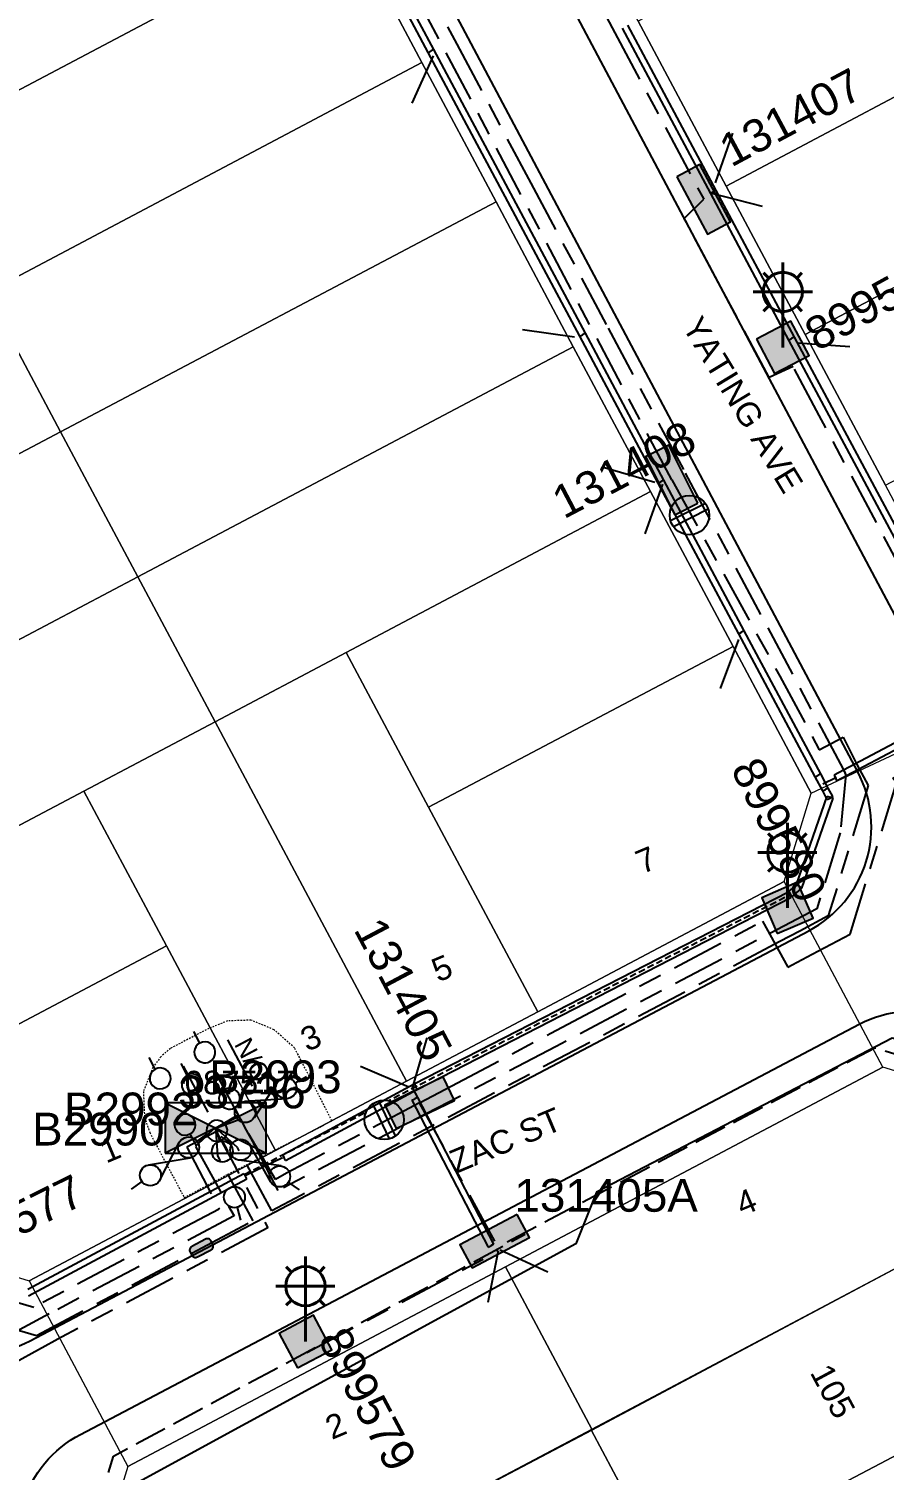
# Model space of a CAD drawing. Header units: metres. Extents: x 303431 to 305438, y 6269401 to 6270518.
# Drawn here: x 303696.4 to 303761.6, y 6269702.5 to 6269812.4 of the extents above; entities that cross this region are included whole.
import ezdxf
from ezdxf.enums import TextEntityAlignment as Align

# ---------------------------------------------------------------- set-up
doc = ezdxf.new("R2010")
doc.units = ezdxf.units.M
for name, pattern in [('Cable Exist UG', [8.2, 4, -1.2, 1.8, -1.2]), ('DASHED', [0.75, 0.5, -0.25]), ('HIDDEN', [0.375, 0.25, -0.125]), ('HIDDEN2', [0.1875, 0.125, -0.0625]), ('IE Trench LV', [6.5, 5, -1.5])]:
    doc.linetypes.add(name, pattern=pattern)
doc.layers.get('0').update_dxf_attribs({"color": 6})
doc.layers.add('_User kerb', color=7, linetype='Continuous', transparency=0.4)
for name, color, linetype, lineweight in [('Cadastre Developer_SP_NEW', 7, 'Continuous', 5), ('Cadastre Land Parcels_SP_EXT', 9, 'Continuous', 5), ('Cadastre Other Property_SP_EXT', 9, 'HIDDEN', 5), ('Cadastre Roads_SP_EXT', 9, 'Continuous', 5)]:
    doc.layers.add(name, color=color, linetype=linetype, lineweight=lineweight)
for name, color, linetype in [('Duct_SP_EXT', 7, 'Continuous'), ('Equip_HV_EXT', 7, 'Continuous'), ('Equip_LV_EXT', 7, 'Continuous'), ('Equip_SP_SL_EXT', 7, 'Continuous'), ('Mains_HV_EXT', 7, 'Continuous'), ('Mains_LV_EXT', 7, 'Continuous'), ('Mains_LV_NEW_T84', 2, 'Continuous'), ('Sub_SP_EXT', 7, 'Continuous'), ('SupportsUG_SP_LV_EXT', 7, 'Continuous'), ('SupportsUG_SP_LV_SL_EXT', 7, 'Continuous'), ('Trench_SP_EXT', 7, 'Continuous'), ('Trench_SP_NEW', 2, 'Continuous')]:
    doc.layers.add(name, color=color, linetype=linetype)
doc.layers.add('UNKNOWN_FEATURES', color=1, linetype='DASHED', plot=False)
doc.styles.add('COLUMN_LABEL', font='arial.ttf')
doc.styles.add('iecARIAL', font='arial.ttf', dxfattribs={"height": 2})
doc.styles.add('LotNum', font='isocp.shx', dxfattribs={"height": 1.8})
doc.styles.add('POLE_LABEL', font='arial.ttf')
doc.styles.get("Standard").update_dxf_attribs({"font": 'arial.ttf'})
doc.styles.add('SWITCH_LABEL', font='arial.ttf', dxfattribs={"height": 2.5})
doc.linetypes.add('Cable New UG', pattern='A,7,-0.25,["x",Standard,S=2,R=0,X=0.2,Y=-0.8],-2.1', length=9.35)

# ---------------------------------------------------------------- blocks, each defined once
blk = doc.blocks.new('SUB_PADMOUNT_EXT')
for points in [[(0, 0), (-3.84, 1.92), (-3.84, -1.92)], [(0, 0), (3.84, 1.92), (3.84, -1.92)]]:
    blk.add_hatch(color=256).paths.add_polyline_path(points)
for p, q in [((3.84, 1.92), (-3.84, -1.92)), ((-3.84, 1.92), (3.84, -1.92))]:
    blk.add_line(p, q)
blk.add_lwpolyline([(-3.84, -1.92), (3.84, -1.92), (3.84, 1.92), (-3.84, 1.92)], close=True)
for tag, height, flags, p in [('ASSET_NUM', 3.5, 8, (2, 2)), ('STREET_CODE', 0.2, 9, (1.5, 0)), ('CONSTRUCTED_VOLTAGE', 0.2, 9, (1.5, -0.2)), ('OPERATING_VOLTAGE', 0.2, 9, (1.5, -0.6)), ('ORIENTATION', 0.2, 9, (1.5, -0.8)), ('OWNED_BY', 0.2, 9, (1.5, -1)), ('OPERATED_BY', 0.2, 9, (1.5, -1.2)), ('NO_PHASES', 0.2, 9, (1.5, -0.4)), ('SECONDARY_VOLTAGE', 0.2, 9, (1.5, -1.6)), ('STATE', 0.2, 9, (1.5, -1.8)), ('SUBSTATION_TYPE', 0.2, 9, (1.5, -2.2)), ('MAINTAINED_BY', 0.2, 9, (1.5, -1.4)), ('PARENT', 0.2, 9, (1.5, -2)), ('STREETNAME', 0.2, 9, (1.5, -3)), ('SUBURB', 0.2, 9, (1.5, -3.2)), ('USAGE', 0.2, 9, (1.5, -2.4)), ('LEGEND', 0.2, 9, (1.5, -2.6)), ('LOCATION', 0.2, 9, (1.5, -2.8)), ('Z', 0.2, 1, (1.5, -3.6)), ('NOTES', 0.2, 9, (1.5, -3.4))]:
    blk.add_attdef(tag, text='', height=height, dxfattribs=dict(flags=flags)).set_placement(p, align=Align.MIDDLE_LEFT)
blk = doc.blocks.new('COLUMN_EXT')
blk.add_hatch(color=256).paths.add_polyline_path([(-1.49, 1.48), (-1.49, -1.49), (1.48, -1.49), (1.48, 1.48)])
blk.add_lwpolyline([(-1.49, -1.49), (1.48, -1.49), (1.48, 1.48), (-1.49, 1.48)], close=True)
for tag, height, style, flags, p in [('ASSET_NUM', 2.5, 'COLUMN_LABEL', 8, (2, 2)), ('STRUCTURE_PLANT_NUMBER', 0.2, 'POLE_LABEL', 9, (1.81, 0.03)), ('STREET_CODE', 0.2, 'COLUMN_LABEL', 9, (1.81, -0.2))]:
    blk.add_attdef(tag, text='', height=height, dxfattribs=dict(style=style, flags=flags)).set_placement(p, align=Align.MIDDLE_LEFT)
at = {"flags": 9}
for tag, p in [('COLUMN_TYPE', (1.81, -0.4)), ('OWNED_BY', (1.81, -0.6)), ('STATE', (1.81, -0.8)), ('USAGE', (1.81, -1)), ('LEGEND', (1.81, -1.2)), ('STREETNAME', (1.81, -1.6)), ('SUBURB', (1.81, -1.8)), ('LOCATION', (1.81, -1.4)), ('NOTES', (1.81, -2))]:
    blk.add_attdef(tag, text='', height=0.2, dxfattribs=at).set_placement(p, align=Align.MIDDLE_LEFT)
at = {"flags": 1}
blk.add_attdef('Z', (1.81, -2.35), '', height=0.2, dxfattribs=at)
blk = doc.blocks.new('PILLAR_EXT')
blk.add_hatch(color=256).paths.add_polyline_path([(-2.475, 0.99), (-2.475, -0.99), (2.475, -0.99), (2.475, 0.99)])
blk.add_lwpolyline([(-2.475, -0.99), (2.475, -0.99), (2.475, 0.99), (-2.475, 0.99)], close=True)
at = {"style": 'iecARIAL', "flags": 8}
blk.add_attdef('ASSET_NUM', (1.5, 3.5), '', height=2.5, dxfattribs=at)
for tag, p, flags in [('OWNED_BY', (0, -0.2), 9), ('STATE', (0, -0.4), 9), ('SUPPORT_TYPE', (0, -0.6), 9), ('USAGE', (0, -0.8), 9), ('LEGEND', (0, -1), 9), ('LOCATION', (0, -1.2), 9), ('STREETNAME', (0, -1.8), 9), ('SUBURB', (0, -2), 1), ('NOTES', (0, -1.4), 9), ('PARENT', (0, -1.6), 9)]:
    blk.add_attdef(tag, p, '', height=0.2, dxfattribs=dict(flags=flags))
blk = doc.blocks.new('SL_LANTERN_EXT')
at = {"lineweight": 40}
for p, q in [((-1.46, 5.68), (-1.06, 5.28)), ((0, 1.97), (0, 6.47)), ((1.46, 5.68), (1.06, 5.28)), ((-2.25, 4.22), (2.25, 4.22)), ((-1.46, 2.76), (-1.06, 3.16)), ((0, 0), (0, 2.72)), ((1.46, 2.76), (1.06, 3.16))]:
    blk.add_line(p, q, dxfattribs=at)
blk.add_circle((0, 4.22), 1.5, dxfattribs=at)
at = {"style": 'iecARIAL', "flags": 9}
blk.add_attdef('ASSET_NUM', (1.5, 1.5), '', height=2.5, dxfattribs=at)
for tag, p, height, flags in [('CONSTRUCTED_VOLTAGE', (0.98, -0.65), 0.2, 9), ('CONTROL_TYPE', (0.98, -0.85), 0.2, 9), ('LANTERN_PURPOSE', (0.98, -1.05), 0.2, 9), ('LANTERN_TYPE', (0.98, -1.25), 0.2, 9), ('LNUMBER', (2.18, -3.25), 2.5, 8), ('OPERATING_VOLTAGE', (0.98, -1.65), 0.2, 9), ('ORIENTATION', (0.98, -1.85), 0.2, 9), ('OWNED_BY', (0.98, -2.05), 0.2, 9), ('STATE', (0.98, -2.25), 0.2, 9), ('NO_PHASES', (0.98, -1.45), 0.2, 9), ('USAGE', (0.98, -2.45), 0.2, 9), ('CEXIST', (0.98, -2.65), 0.2, 9), ('CNEW', (0.98, -2.85), 0.2, 9), ('CNUMBER', (0.98, -3.05), 0.2, 9), ('CREMOVE', (0.98, -3.25), 0.2, 9), ('CREPLACE', (0.98, -3.45), 0.2, 9), ('LKINGHEIGHT', (0.98, -3.65), 0.2, 9), ('LBRACKET', (0.98, -3.85), 0.2, 9), ('LBRACKETVOCAB', (0.98, -4.05), 0.2, 9), ('LCATEGORY', (0.98, -4.25), 0.2, 9), ('LCHARGE1', (0.98, -4.45), 0.2, 9), ('LCHARGE1PERCENT', (0.98, -4.65), 0.2, 9), ('LCHARGE2', (0.98, -4.85), 0.2, 9), ('LCHARGE2PERCENT', (0.98, -5.05), 0.2, 9), ('LCHARGE3', (0.98, -5.25), 0.2, 9), ('LCHARGE3PERCENT', (0.98, -5.45), 0.2, 9), ('LEXIST', (0.98, -5.65), 0.2, 9), ('LLAMP', (0.98, -5.85), 0.2, 9), ('LLAMPVOCAB', (0.98, -6.05), 0.2, 9), ('LMAST', (0.98, -6.25), 0.2, 9), ('LMASTVOCAB', (0.98, -6.45), 0.2, 9), ('LNEW', (0.98, -6.65), 0.2, 9), ('LANTNUMBER', (0.98, -6.85), 0.2, 9), ('LOUTREACH', (0.98, -7.25), 0.2, 9), ('LOUTREACHVOCAB', (0.98, -7.45), 0.2, 9), ('LRATECODE', (0.98, -7.65), 0.2, 9), ('LREMOVE', (0.98, -7.85), 0.2, 9), ('LREPLACE', (0.98, -8.05), 0.2, 9), ('LTYPE', (0.98, -8.25), 0.2, 9), ('LTYPEVOCAB', (0.98, -8.45), 0.2, 9), ('LEGEND', (0.98, -8.65), 0.2, 9), ('LOCATION', (0.98, -8.85), 0.2, 9), ('STREETNAME', (0.98, -9.25), 0.2, 9), ('SUBURB', (0.98, -9.45), 0.2, 1), ('NOTES', (0.98, -9.05), 0.2, 9)]:
    blk.add_attdef(tag, p, '', height=height, dxfattribs=dict(flags=flags))
blk = doc.blocks.new('LV_STJ_EXT')
h = blk.add_hatch(color=256)
edge = h.paths.add_edge_path()
edge.add_ellipse((-0.59, 0.13), major_axis=(0.226, 0.226), ratio=1, start_angle=45, end_angle=135)
edge.add_line((-0.91, 0.13), (-0.91, -0.13))
edge.add_ellipse((-0.59, -0.13), major_axis=(0.226, 0.226), ratio=1, start_angle=135, end_angle=225)
edge.add_line((-0.59, -0.45), (0.59, -0.45))
edge.add_ellipse((0.59, -0.13), major_axis=(-0.226, 0.226), ratio=1, start_angle=135, end_angle=225)
edge.add_line((0.91, -0.13), (0.91, 0.13))
edge.add_ellipse((0.59, 0.13), major_axis=(-0.226, 0.226), ratio=1, start_angle=225, end_angle=315)
edge.add_line((0.59, 0.45), (-0.59, 0.45))
blk.add_lwpolyline([(-0.91, 0.13), (-0.91, -0.13, 0.414214), (-0.59, -0.45), (0.59, -0.45, 0.414214), (0.91, -0.13), (0.91, 0.13, 0.414214), (0.59, 0.45), (-0.59, 0.45, 0.414214)], format="xyb", close=True)
at = {"flags": 1}
blk.add_attdef('Z', (0, 0), '', height=0.2, dxfattribs=at)
at = {"flags": 9}
for tag, p in [('ORIENTATION', (0, 0)), ('USAGE', (0, -0.2)), ('LEGEND', (0, -0.4)), ('NOTES', (0, -0.6))]:
    blk.add_attdef(tag, text='', height=0.2, dxfattribs=at).set_placement(p, align=Align.MIDDLE_LEFT)
blk = doc.blocks.new('LV_UG_DFUSE_CLOSED_EXT')
for points in [[(1, 0), (0, 0)], [(5.04, 0.73), (2.16, -0.72)], [(5.05, -0.71), (2.16, 0.72)], [(6.2, 0.01), (7.2, 0.01)]]:
    blk.add_lwpolyline(points)
for centre in [(1.8, 0), (5.4, 0.01)]:
    blk.add_circle(centre, 0.8)
at = {"flags": 9}
for tag, p in [('ACTUAL_STATUS', (0, 0)), ('CONSTRUCTED_VOLTAGE', (0, -0.2)), ('OPERATING_VOLTAGE', (0, -0.6)), ('ORIENTATION', (0, -0.8)), ('STATE', (0, -1)), ('SWITCH_TYPE', (0, -1.2)), ('NO_PHASES', (0, -0.4)), ('USAGE', (0, -1.4)), ('NOTES', (0, -1.6))]:
    blk.add_attdef(tag, text='', height=0.2, dxfattribs=at).set_placement(p, align=Align.MIDDLE_LEFT)
at = {"flags": 1}
blk.add_attdef('Z', (0, 0), '', height=0.2, dxfattribs=at)
blk = doc.blocks.new('LV_UG_DFUSE_OPEN_EXT')
for points in [[(1, 0), (0, 0)], [(6.2, 0.01), (7.2, 0.01)]]:
    blk.add_lwpolyline(points)
for centre in [(1.8, 0), (5.4, 0.01)]:
    blk.add_circle(centre, 0.8)
at = {"flags": 9}
for tag, p in [('ACTUAL_STATUS', (0, 0)), ('CONSTRUCTED_VOLTAGE', (0, -0.2)), ('OPERATING_VOLTAGE', (0, -0.6)), ('ORIENTATION', (0, -0.8)), ('STATE', (0, -1)), ('SWITCH_TYPE', (0, -1.2)), ('NO_PHASES', (0, -0.4)), ('USAGE', (0, -1.4)), ('NOTES', (0, -1.6))]:
    blk.add_attdef(tag, text='', height=0.2, dxfattribs=at).set_placement(p, align=Align.MIDDLE_LEFT)
at = {"flags": 1}
blk.add_attdef('Z', (0, 0), '', height=0.2, dxfattribs=at)
blk = doc.blocks.new('LV_UG_LINKS_CLOSED_EXT')
blk.add_wipeout([(-1.06, 1.06), (-1.18, 0.92), (-1.29, 0.76), (-1.37, 0.59), (-1.43, 0.42), (-1.48, 0.23), (-1.49, 0.05), (-1.49, -0.14), (-1.46, -0.33), (-1.41, -0.51), (-1.33, -0.68), (-1.24, -0.84), (-1.12, -0.99), (-0.99, -1.12), (-0.84, -1.24), (-0.68, -1.33), (-0.51, -1.41), (-0.33, -1.46), (-0.14, -1.49), (0.05, -1.49), (0.23, -1.48), (0.42, -1.43), (0.59, -1.37), (0.76, -1.29), (0.92, -1.18), (1.06, -1.06), (1.18, -0.92), (1.29, -0.76), (1.37, -0.59), (1.43, -0.42), (1.48, -0.23), (1.49, -0.05), (1.49, 0.14), (1.46, 0.33), (1.41, 0.51), (1.33, 0.68), (1.24, 0.84), (1.12, 0.99), (0.99, 1.12), (0.84, 1.24), (0.68, 1.33), (0.51, 1.41), (0.33, 1.46), (0.14, 1.49), (-0.05, 1.49), (-0.23, 1.48), (-0.42, 1.43), (-0.59, 1.37), (-0.76, 1.29), (-0.92, 1.18)])
for p, q in [((-0.25, -1.48), (-0.25, 1.48)), ((0.25, -1.48), (0.25, 1.48))]:
    blk.add_line(p, q)
blk.add_circle((0, 0), 1.5)
at = {"flags": 9}
for tag, p in [('ACTUAL_STATUS', (0, 0)), ('CONSTRUCTED_VOLTAGE', (0, -0.2)), ('OPERATING_VOLTAGE', (0, -0.6)), ('ORIENTATION', (0, -0.8)), ('STATE', (0, -1)), ('SWITCH_TYPE', (0, -1.2)), ('NO_PHASES', (0, -0.4)), ('USAGE', (0, -1.4)), ('NOTES', (0, -1.6))]:
    blk.add_attdef(tag, text='', height=0.2, dxfattribs=at).set_placement(p, align=Align.MIDDLE_LEFT)
at = {"flags": 1}
blk.add_attdef('Z', (0, 0), '', height=0.2, dxfattribs=at)
blk = doc.blocks.new('SWG_HOLEC_SU_EXT')
blk.add_line((1.8, -2), (5.8, -2))
for points in [[(1, 0), (0, 0)], [(6.6, 0), (7.6, 0)]]:
    blk.add_lwpolyline(points)
for points in [[(1.8, -0.8, 1), (1.8, 0.8, 1)], [(5.8, -0.8, 1), (5.8, 0.8, 1)]]:
    blk.add_lwpolyline(points, format="xyb", close=True)
at = {"style": 'SWITCH_LABEL', "flags": 8}
blk.add_attdef('ASSET_NUM', text='', height=2.5, rotation=179.9544, dxfattribs=at).set_placement((-2.4, 0), align=Align.MIDDLE_LEFT)
at = {"flags": 1}
blk.add_attdef('Z', (0, 0), '', height=0.2, dxfattribs=at)
at = {"flags": 9}
for tag, p in [('ACTUAL_STATUS', (0, -0.4)), ('CONSTRUCTED_VOLTAGE', (0, -0.6)), ('OPERATING_VOLTAGE', (0, -1)), ('ORIENTATION', (0, -1.2)), ('NO_PHASES', (0, -0.8)), ('OWNED_BY', (0, -1.4)), ('STATE', (0, -1.8)), ('SWITCH_TYPE', (0, -2)), ('PARENT', (0, -1.6)), ('USAGE', (0, -2.2)), ('STREETNAME', (0, -2.6)), ('SUBURB', (0, -2.8)), ('LOCATION', (0, -2.4)), ('NOTES', (0, -3))]:
    blk.add_attdef(tag, text='', height=0.2, dxfattribs=at).set_placement(p, align=Align.MIDDLE_LEFT)
at = {"style": 'SWITCH_LABEL', "flags": 9}
blk.add_attdef('STREET_CODE', text='', height=0.2, dxfattribs=at).set_placement((0, -0.2), align=Align.MIDDLE_LEFT)
blk = doc.blocks.new('SWG_HOLEC_SU_NO_EXT')
blk.add_line((1.8, -2), (5.8, -2))
for points in [[(1, 0), (0, 0)], [(6.6, 0), (7.6, 0)]]:
    blk.add_lwpolyline(points)
for points in [[(1.8, -0.8, 1), (1.8, 0.8, 1)], [(5.8, -0.8, 1), (5.8, 0.8, 1)]]:
    blk.add_lwpolyline(points, format="xyb", close=True)
at = {"insert": (5.31, -3.64), "char_height": 1.4, "width": 3.8863, "attachment_point": 1, "rotation": 180}
blk.add_mtext('{\\fArial|b0|i0|c0|p34;N/O}', dxfattribs=at)
at = {"style": 'SWITCH_LABEL', "flags": 8}
blk.add_attdef('ASSET_NUM', text='', height=2.5, rotation=179.9544, dxfattribs=at).set_placement((-2.4, 0), align=Align.MIDDLE_LEFT)
at = {"flags": 1}
blk.add_attdef('Z', (0, 0), '', height=0.2, dxfattribs=at)
at = {"flags": 9}
for tag, p in [('ACTUAL_STATUS', (0, -0.4)), ('CONSTRUCTED_VOLTAGE', (0, -0.6)), ('OPERATING_VOLTAGE', (0, -1)), ('ORIENTATION', (0, -1.2)), ('NO_PHASES', (0, -0.8)), ('OWNED_BY', (0, -1.4)), ('STATE', (0, -1.8)), ('SWITCH_TYPE', (0, -2)), ('PARENT', (0, -1.6)), ('USAGE', (0, -2.2)), ('STREETNAME', (0, -2.6)), ('SUBURB', (0, -2.8)), ('LOCATION', (0, -2.4)), ('NOTES', (0, -3))]:
    blk.add_attdef(tag, text='', height=0.2, dxfattribs=at).set_placement(p, align=Align.MIDDLE_LEFT)
at = {"style": 'SWITCH_LABEL', "flags": 9}
blk.add_attdef('STREET_CODE', text='', height=0.2, dxfattribs=at).set_placement((0, -0.2), align=Align.MIDDLE_LEFT)

msp = doc.modelspace()

# ---------------------------------------------------------------- linework, layer by layer
at = {"layer": 'Cadastre Developer_SP_NEW', "flags": 128}
for points in [[(303745.1109, 6269694.52861), (303778.29125, 6269712.00228), (303772.36048, 6269723.18095), (303739.25102, 6269705.56998), (303745.1109, 6269694.52861)], [(303750.97077, 6269683.48724), (303784.15112, 6269700.96091), (303778.29125, 6269712.00228), (303745.1109, 6269694.52861), (303750.97077, 6269683.48724)], [(303711.93055, 6269677.05495), (303745.1109, 6269694.52861), (303739.25103, 6269705.56998), (303706.07068, 6269688.09632), (303711.93055, 6269677.05495)]]:
    msp.add_lwpolyline(points, dxfattribs=at)
at = {"layer": 'Cadastre Land Parcels_SP_EXT', "linetype": 'Continuous'}
for points in [[(303720.4529, 6269820.84028), (303714.64839, 6269831.95252), (303681.38754, 6269814.32222), (303687.26599, 6269803.29504), (303720.4529, 6269820.84028)], [(303771.28205, 6269811.90058), (303764.58812, 6269824.46854), (303742.81051, 6269812.95368), (303749.50612, 6269800.38571), (303771.28205, 6269811.90058)], [(303726.33674, 6269809.79526), (303721.66774, 6269818.5598), (303720.4529, 6269820.84028), (303687.26599, 6269803.29504), (303693.14982, 6269792.25302), (303726.33674, 6269809.79526)], [(303788.37159, 6269806.43597), (303782.34518, 6269817.74961), (303771.28205, 6269811.90058), (303749.50612, 6269800.38571), (303755.5342, 6269789.07216), (303788.37159, 6269806.43597)], [(303731.98535, 6269799.19296), (303726.33674, 6269809.79526), (303693.14982, 6269792.25302), (303698.79922, 6269781.65169), (303731.98535, 6269799.19296)], [(303794.4888, 6269794.94919), (303788.37159, 6269806.43597), (303755.5342, 6269789.07216), (303761.65398, 6269777.58742), (303794.4888, 6269794.94919)], [(303737.86909, 6269788.14794), (303731.98535, 6269799.19296), (303698.79922, 6269781.65169), (303704.68465, 6269770.60976), (303737.86909, 6269788.14794)], [(303698.79922, 6269781.65169), (303693.14982, 6269792.25302), (303660.01387, 6269774.74055), (303665.65267, 6269764.13206), (303698.79922, 6269781.65169)], [(303720.55908, 6269764.84482), (303743.75364, 6269777.10291), (303737.86909, 6269788.14794), (303704.68465, 6269770.60976), (303710.56919, 6269759.56677), (303720.55908, 6269764.84482)], [(303704.68465, 6269770.60976), (303698.79922, 6269781.65169), (303665.65267, 6269764.13206), (303671.5275, 6269753.07997), (303704.68465, 6269770.60976)], [(303750.03947, 6269765.30238), (303743.75364, 6269777.10291), (303720.55908, 6269764.84482), (303726.8473, 6269753.04826), (303750.03947, 6269765.30238)], [(303700.5778, 6269754.28165), (303710.56919, 6269759.56677), (303704.68465, 6269770.60976), (303671.5275, 6269753.07997), (303677.40232, 6269742.02886), (303700.5778, 6269754.28165)], [(303735.15525, 6269737.46418), (303726.8473, 6269753.04826), (303720.55908, 6269764.84482), (303710.56919, 6269759.56677), (303725.16298, 6269732.18012), (303735.15525, 6269737.46418)], [(303753.92584, 6269747.39082), (303755.99238, 6269754.12945), (303750.03947, 6269765.30238), (303726.8473, 6269753.04826), (303735.15525, 6269737.46418), (303753.92584, 6269747.39082)], [(303725.16298, 6269732.18012), (303710.56919, 6269759.56677), (303700.5778, 6269754.28165), (303706.86196, 6269742.48403), (303715.17079, 6269726.89598), (303725.16298, 6269732.18012)], [(303706.86196, 6269742.48403), (303700.5778, 6269754.28165), (303677.40232, 6269742.02886), (303683.67836, 6269730.22214), (303706.86196, 6269742.48403)], [(303715.17079, 6269726.89598), (303706.86196, 6269742.48403), (303683.67836, 6269730.22214), (303689.62058, 6269719.04303), (303696.3994, 6269716.97031), (303715.17079, 6269726.89598)], [(303772.45785, 6269723.23265), (303768.23652, 6269731.16801), (303761.45938, 6269733.24488), (303732.69651, 6269718.0371), (303739.2757, 6269705.67071), (303772.45785, 6269723.23265)], [(303739.2757, 6269705.67071), (303732.69651, 6269718.0371), (303703.93364, 6269702.82931), (303701.83972, 6269696.05535), (303706.07068, 6269688.09632), (303739.2757, 6269705.67071)]]:
    msp.add_lwpolyline(points, close=True, dxfattribs=at)
at = {"layer": 'Cadastre Other Property_SP_EXT', "linetype": 'HIDDEN2'}
msp.add_lwpolyline([(303719.48147, 6269729.15875), (303716.6371, 6269734.71147), (303715.06357, 6269736.1034), (303713.30853, 6269736.82962), (303711.52319, 6269736.76912), (303710.10096, 6269736.1942), (303707.1658, 6269734.68117), (303706.43958, 6269734.04575), (303705.83437, 6269733.22874), (303705.10815, 6269731.38289), (303705.19886, 6269729.41596), (303705.59227, 6269728.26613), (303708.22491, 6269723.30352), (303711.5534, 6269725.08886), (303719.48147, 6269729.15875)], close=True, dxfattribs=at)
at = {"layer": 'Cadastre Roads_SP_EXT', "linetype": 'Continuous'}
for points in [[(303770.52308, 6269760.9417), (303768.24488, 6269765.21826), (303761.65392, 6269777.58742), (303755.53424, 6269789.0722), (303749.50614, 6269800.38576), (303742.81053, 6269812.95369), (303736.26451, 6269825.23923), (303721.66775, 6269818.55978), (303726.33674, 6269809.79526), (303731.9853, 6269799.19292), (303737.86912, 6269788.1479), (303743.75363, 6269777.10297), (303750.0395, 6269765.30232), (303755.99237, 6269754.12944), (303770.52308, 6269760.9417)], [(303732.69643, 6269718.03712), (303761.45938, 6269733.24487), (303753.92584, 6269747.39083), (303735.15522, 6269737.4642), (303725.16298, 6269732.18008), (303715.17074, 6269726.89604), (303696.39933, 6269716.97029), (303703.93366, 6269702.82936), (303732.69643, 6269718.03712)]]:
    msp.add_lwpolyline(points, close=True, dxfattribs=at)
at = {"layer": 'Duct_SP_EXT'}
for p, q in [((303727.24122, 6269810.79299), (303721.3948, 6269821.73989)), ((303726.81782, 6269810.56686), (303720.9714, 6269821.51377)), ((303741.58231, 6269812.4257), (303748.3104, 6269799.82793)), ((303742.00571, 6269812.65182), (303748.7338, 6269800.05405)), ((303727.24122, 6269810.79299), (303727.02952, 6269810.67992)), ((303727.24122, 6269810.79299), (303727.02952, 6269810.67992)), ((303738.78959, 6269789.16979), (303727.24122, 6269810.79299)), ((303726.81782, 6269810.56686), (303727.02952, 6269810.67992)), ((303726.81782, 6269810.56686), (303727.02952, 6269810.67992)), ((303738.36619, 6269788.94366), (303726.81782, 6269810.56686)), ((303748.3104, 6269799.82793), (303748.5221, 6269799.94099)), ((303748.3104, 6269799.82793), (303748.5221, 6269799.94099)), ((303748.3104, 6269799.82793), (303754.27834, 6269788.65363)), ((303748.7338, 6269800.05405), (303748.5221, 6269799.94099)), ((303748.7338, 6269800.05405), (303748.5221, 6269799.94099)), ((303748.7338, 6269800.05405), (303754.70174, 6269788.87976)), ((303738.36619, 6269788.94366), (303738.57789, 6269789.05673)), ((303738.36619, 6269788.94366), (303738.57789, 6269789.05673)), ((303738.78959, 6269789.16979), (303738.57789, 6269789.05673)), ((303738.78959, 6269789.16979), (303738.57789, 6269789.05673)), ((303744.76662, 6269777.97836), (303738.78959, 6269789.16979)), ((303754.70174, 6269788.87976), (303754.49004, 6269788.7667)), ((303754.70174, 6269788.87976), (303754.49004, 6269788.7667)), ((303754.70174, 6269788.87976), (303767.3731, 6269765.15377)), ((303754.27834, 6269788.65363), (303754.49004, 6269788.7667)), ((303754.27834, 6269788.65363), (303754.49004, 6269788.7667)), ((303754.27834, 6269788.65363), (303766.9497, 6269764.92764)), ((303750.47513, 6269766.27077), (303750.68683, 6269766.38384)), ((303750.47513, 6269766.27078), (303750.68683, 6269766.38384)), ((303756.29638, 6269755.37108), (303750.47513, 6269766.27077)), ((303750.89852, 6269766.4969), (303750.68683, 6269766.38384)), ((303750.89853, 6269766.4969), (303750.68683, 6269766.38384)), ((303756.71978, 6269755.59721), (303750.89852, 6269766.4969)), ((303768.28791, 6269761.07975), (303758.46805, 6269755.87531)), ((303768.51268, 6269760.65563), (303758.69282, 6269755.45119)), ((303758.46805, 6269755.87531), (303757.74046, 6269755.48972)), ((303758.46805, 6269755.87531), (303758.58044, 6269755.66325)), ((303756.29638, 6269755.37108), (303756.50808, 6269755.48414)), ((303756.87331, 6269754.29088), (303756.29638, 6269755.37108)), ((303756.71978, 6269755.59721), (303756.50808, 6269755.48414)), ((303757.2967, 6269754.51702), (303756.71978, 6269755.59721)), ((303757.74046, 6269755.48972), (303757.85284, 6269755.27766)), ((303757.96523, 6269755.0656), (303757.85284, 6269755.27766)), ((303758.69282, 6269755.45119), (303757.96523, 6269755.0656)), ((303758.69282, 6269755.45119), (303758.58044, 6269755.66325)), ((303754.86841, 6269747.16034), (303757.20463, 6269753.90726)), ((303755.28017, 6269746.88251), (303757.65821, 6269753.7502)), ((303756.87331, 6269754.29088), (303757.08501, 6269754.40395)), ((303757.22051, 6269753.64086), (303756.87331, 6269754.29088)), ((303757.2967, 6269754.51702), (303757.08501, 6269754.40395)), ((303757.20463, 6269753.90726), (303757.43142, 6269753.82873)), ((303757.22051, 6269753.64086), (303757.4322, 6269753.75393)), ((303757.64389, 6269753.867), (303757.2967, 6269754.51702)), ((303757.65821, 6269753.7502), (303757.43142, 6269753.82873)), ((303757.64389, 6269753.867), (303757.4322, 6269753.75393)), ((303754.17967, 6269746.55992), (303754.86841, 6269747.16034)), ((303754.86841, 6269747.16034), (303755.07429, 6269747.02142)), ((303725.75039, 6269731.98057), (303754.22782, 6269746.59254)), ((303754.17967, 6269746.55992), (303754.33738, 6269746.37901)), ((303754.22782, 6269746.59254), (303754.33738, 6269746.37901)), ((303754.44695, 6269746.16548), (303754.33738, 6269746.37901)), ((303754.49509, 6269746.1981), (303754.33738, 6269746.37901)), ((303754.49509, 6269746.1981), (303755.28017, 6269746.88251)), ((303755.28017, 6269746.88251), (303755.07429, 6269747.02142)), ((303715.71763, 6269726.56138), (303715.83169, 6269726.35022)), ((303715.94575, 6269726.13906), (303715.83169, 6269726.35022)), ((303696.30332, 6269716.33431), (303712.76502, 6269725.15493)), ((303712.76502, 6269725.15493), (303712.87837, 6269724.94338)), ((303696.36192, 6269715.82114), (303712.99172, 6269724.73184)), ((303712.99172, 6269724.73184), (303712.87837, 6269724.94338)), ((303731.37362, 6269719.53339), (303731.58671, 6269719.64381)), ((303731.7998, 6269719.75423), (303731.58671, 6269719.64381))]:
    msp.add_line(p, q, dxfattribs=at)
at = {"layer": 'Mains_HV_EXT', "linetype": 'Cable Exist UG'}
for points in [[(303710.58164, 6269728.63996), (303709.07656, 6269727.21121), (303712.02656, 6269721.90897), (303712.02656, 6269721.90897), (303697.93212, 6269714.43924), (303678.70677, 6269704.08867), (303678.70677, 6269704.08867), (303671.88219, 6269716.96466)], [(303710.58164, 6269728.63996), (303709.07656, 6269727.21121), (303712.02656, 6269721.90897), (303712.02656, 6269721.90897), (303697.93212, 6269714.43924), (303678.70677, 6269704.08867), (303678.70677, 6269704.08867), (303671.88219, 6269716.96466)], [(303710.50481, 6269728.66131), (303714.59752, 6269721.00799), (303714.59752, 6269721.00799), (303698.86863, 6269712.67208), (303679.77733, 6269702.08135), (303679.77733, 6269702.08135), (303691.89182, 6269679.4845)], [(303710.50481, 6269728.66131), (303714.59752, 6269721.00799), (303714.59752, 6269721.00799), (303698.86863, 6269712.67208), (303679.77733, 6269702.08135), (303679.77733, 6269702.08135), (303691.89182, 6269679.4845)]]:
    msp.add_lwpolyline(points, dxfattribs=at)
at = {"layer": 'Mains_LV_EXT', "linetype": 'Cable Exist UG'}
for points in [[(303765.69323, 6269848.81333), (303764.01357, 6269850.1851), (303764.01357, 6269850.1851), (303753.77069, 6269844.73546), (303752.18262, 6269843.86176), (303752.72249, 6269841.93919), (303752.72249, 6269841.93919), (303736.63307, 6269833.41218), (303734.08563, 6269825.07226), (303741.02833, 6269812.07282), (303747.80546, 6269799.38302)], [(303765.69323, 6269848.81333), (303764.01357, 6269850.1851), (303764.01357, 6269850.1851), (303753.77069, 6269844.73546), (303752.18262, 6269843.86176), (303752.72249, 6269841.93919), (303752.72249, 6269841.93919), (303736.63307, 6269833.41218), (303734.08563, 6269825.07226), (303741.02833, 6269812.07282), (303747.80546, 6269799.38302)], [(303745.37605, 6269777.99669), (303722.13014, 6269821.98512)], [(303745.37605, 6269777.99669), (303722.13014, 6269821.98512)], [(303726.15938, 6269730.53083), (303728.62215, 6269731.83595), (303728.62215, 6269731.83595), (303736.15635, 6269735.8289), (303738.32541, 6269736.97846), (303738.32541, 6269736.97846), (303752.28539, 6269744.37694), (303754.20545, 6269740.86755), (303754.20545, 6269740.86755), (303754.54387, 6269741.0469), (303756.0587, 6269741.84969), (303758.97092, 6269743.39305), (303762.48873, 6269754.90936), (303762.21487, 6269755.27781), (303762.21487, 6269755.27781), (303765.90561, 6269757.00243), (303768.53638, 6269752.07664), (303768.78387, 6269751.29403), (303772.55444, 6269753.04393)], [(303726.15938, 6269730.53083), (303728.62215, 6269731.83595), (303728.62215, 6269731.83595), (303736.15635, 6269735.8289), (303738.32541, 6269736.97846), (303738.32541, 6269736.97846), (303752.28539, 6269744.37694), (303754.20545, 6269740.86755), (303754.20545, 6269740.86755), (303754.54387, 6269741.0469), (303756.0587, 6269741.84969), (303758.97092, 6269743.39305), (303762.48873, 6269754.90936), (303762.21487, 6269755.27781), (303762.21487, 6269755.27781), (303765.90561, 6269757.00243), (303768.53638, 6269752.07664), (303768.78387, 6269751.29403), (303772.55444, 6269753.04393)], [(303710.67823, 6269728.33691), (303708.42809, 6269727.15174), (303710.88177, 6269722.43399), (303710.88177, 6269722.43399), (303696.75062, 6269714.94483), (303689.1315, 6269717.13424), (303687.10833, 6269716.17863), (303685.82265, 6269719.01052), (303687.03101, 6269719.65349), (303681.9001, 6269729.30595), (303675.6877, 6269741.14491)], [(303710.67823, 6269728.33691), (303708.42809, 6269727.15174), (303710.88177, 6269722.43399), (303710.88177, 6269722.43399), (303696.75062, 6269714.94483), (303689.1315, 6269717.13424), (303687.10833, 6269716.17863), (303685.82265, 6269719.01052), (303687.03101, 6269719.65349), (303681.9001, 6269729.30595), (303675.6877, 6269741.14491)], [(303731.87887, 6269719.98098), (303726.15938, 6269730.53083)], [(303731.87887, 6269719.98098), (303726.15938, 6269730.53083)], [(303709.56747, 6269719.47397), (303713.47341, 6269721.54402), (303710.78384, 6269726.49016), (303710.6658, 6269728.3601)], [(303709.56747, 6269719.47397), (303713.47341, 6269721.54402), (303710.78384, 6269726.49016), (303710.6658, 6269728.3601)], [(303660.19296, 6269696.65357), (303662.38663, 6269693.18055), (303662.38663, 6269693.18055), (303674.69747, 6269699.68757), (303676.80039, 6269704.05697), (303694.17816, 6269713.60525), (303696.97401, 6269712.79971), (303709.56747, 6269719.47397)], [(303660.19296, 6269696.65357), (303662.38663, 6269693.18055), (303662.38663, 6269693.18055), (303674.69747, 6269699.68757), (303676.80039, 6269704.05697), (303694.17816, 6269713.60525), (303696.97401, 6269712.79971), (303709.56747, 6269719.47397)]]:
    msp.add_lwpolyline(points, dxfattribs=at)
at = {"layer": 'Mains_LV_NEW_T84', "color": 1, "linetype": 'Cable New UG', "ltscale": 0.75, "flags": 128}
msp.add_lwpolyline([(303783.35626, 6269706.03473), (303768.56775, 6269733.7602), (303762.16617, 6269735.46356), (303739.63541, 6269723.71324), (303738.06016, 6269719.78589), (303703.05427, 6269700.72142), (303701.57397, 6269695.01485), (303715.31007, 6269667.40213)], dxfattribs=at)
at = {"layer": 'Trench_SP_EXT', "linetype": 'Cable Exist UG'}
for points in [[(303725.58935, 6269806.71196), (303727.22688, 6269810.31041)], [(303749.99591, 6269804.4114), (303748.39558, 6269799.84668), (303752.68872, 6269798.74091)], [(303734.00927, 6269789.46151), (303738.71831, 6269788.79384)], [(303758.93927, 6269788.12347), (303754.66539, 6269788.4383)], [(303740.23869, 6269778.94655), (303744.66407, 6269777.66097), (303743.16457, 6269773.48319)], [(303749.09671, 6269762.09276), (303750.68684, 6269766.38385)], [(303757.93376, 6269755.30801), (303756.8722, 6269754.80252)], [(303721.65184, 6269733.33122), (303725.61847, 6269731.63667), (303726.93392, 6269736.1535)], [(303725.61847, 6269731.63667), (303726.19845, 6269730.56679)], [(303712.94434, 6269728.45804), (303714.41389, 6269725.80823)], [(303712.92867, 6269725.02723), (303715.72052, 6269726.36022)], [(303717.55964, 6269711.50929), (303732.14877, 6269719.24122)], [(303732.14877, 6269719.24122), (303731.25968, 6269714.89228)], [(303735.92059, 6269717.62571), (303732.27278, 6269719.32386)]]:
    msp.add_lwpolyline(points, dxfattribs=at)
at = {"layer": 'Trench_SP_NEW', "linetype": 'IE Trench LV', "ltscale": 0.5, "flags": 128}
for points in [[(303732.8329, 6269719.9347), (303760.85673, 6269734.73073), (303769.4737, 6269732.07408), (303802.0766, 6269671.53598), (303844.96863, 6269589.91451)], [(303700.55404, 6269696.14595), (303702.83859, 6269703.61087), (303734.20685, 6269720.52193)]]:
    msp.add_lwpolyline(points, dxfattribs=at)
at = {"layer": 'UNKNOWN_FEATURES'}
msp.add_lwpolyline([(303712.83855, 6269725.0857), (303754.33734, 6269746.37902)], dxfattribs=at)

# ---------------------------------------------------------------- block references
at = {"layer": 'Equip_HV_EXT'}
ref = msp.add_blockref('SWG_HOLEC_SU_NO_EXT', (303712.51616, 6269729.2622), dxfattribs=dict(at, rotation=118.0327454605951))
ref.add_attrib('ASSET_NUM', 'B2993', dxfattribs={"layer": '0', "height": 2.5, "style": 'SWITCH_LABEL'}).set_placement((303710.11715, 6269730.51218), align=Align.BOTTOM_LEFT)
ref = msp.add_blockref('SWG_HOLEC_SU_EXT', (303709.12559, 6269727.27704), dxfattribs=dict(at, rotation=118.122937037294))
ref.add_attrib('ASSET_NUM', 'B2990', dxfattribs={"layer": '0', "height": 2.5, "style": 'SWITCH_LABEL'}).set_placement((303706.72658, 6269728.52702), align=Align.MIDDLE_RIGHT)
ref = msp.add_blockref('SWG_HOLEC_SU_EXT', (303711.55553, 6269726.81084), dxfattribs=dict(at, rotation=118.0327454605951))
ref.add_attrib('ASSET_NUM', 'B2992', dxfattribs={"layer": '0', "height": 2.5, "style": 'SWITCH_LABEL'}).set_placement((303709.15653, 6269728.06081), align=Align.BOTTOM_RIGHT)
at = {"layer": 'Equip_LV_EXT'}
for name, p, rotation in [('LV_UG_DFUSE_CLOSED_EXT', (303711.31204, 6269728.92152), 30.12233594062808), ('LV_UG_DFUSE_CLOSED_EXT', (303710.00858, 6269728.18916), 216.0000000487102), ('LV_UG_DFUSE_OPEN_EXT', (303710.6711, 6269728.56029), 284.675751549338), ('LV_UG_DFUSE_CLOSED_EXT', (303711.03934, 6269727.96705), 325.5277858425593), ('LV_STJ_EXT', (303709.53482, 6269719.45665), 207.9225924095219)]:
    msp.add_blockref(name, p, dxfattribs=dict(at, rotation=rotation))
at = {"layer": 'Equip_SP_SL_EXT'}
for p in [(303753.83369, 6269788.09568), (303753.83372, 6269788.09569), (303754.18557, 6269745.38404), (303754.18561, 6269745.38402), (303717.46044, 6269712.3395), (303717.46045, 6269712.33952)]:
    msp.add_blockref('SL_LANTERN_EXT', p, dxfattribs=at)
at = {"layer": 'Sub_SP_EXT'}
ref = msp.add_blockref('SUB_PADMOUNT_EXT', (303710.61857, 6269728.60921), dxfattribs=at)
ref.add_attrib('ASSET_NUM', '33736', dxfattribs={"layer": '0', "height": 2.5}).set_placement((303712.61857, 6269729.35921), align=Align.BOTTOM_CENTER)
at = {"layer": 'SupportsUG_SP_LV_EXT'}
ref = msp.add_blockref('PILLAR_EXT', (303747.80548, 6269799.38303), dxfattribs=dict(at, rotation=298.1054115706261))
ref.add_attrib('ASSET_NUM', '131407', dxfattribs={"layer": '0', "height": 2.5, "rotation": 28.1054119, "style": 'iecARIAL'}).set_placement((303749.30548, 6269802.88303), align=Align.MIDDLE_LEFT)
ref = msp.add_blockref('PILLAR_EXT', (303747.80549, 6269799.38301), dxfattribs=dict(at, rotation=298.1054115706261))
ref.add_attrib('ASSET_NUM', '131407', dxfattribs={"layer": '0', "height": 2.5, "rotation": 28.1054119, "style": 'iecARIAL'}).set_placement((303749.30549, 6269802.88301), align=Align.MIDDLE_LEFT)
ref = msp.add_blockref('PILLAR_EXT', (303745.37601, 6269777.99668), dxfattribs=dict(at, rotation=116.6108727352))
ref.add_attrib('ASSET_NUM', '131408', dxfattribs={"layer": '0', "height": 2.5, "rotation": 27.6941098, "style": 'iecARIAL'}).set_placement((303746.87601, 6269781.49668), align=Align.MIDDLE_RIGHT)
ref = msp.add_blockref('PILLAR_EXT', (303726.15944, 6269730.53078), dxfattribs=dict(at, rotation=25.73882401383797))
ref.add_attrib('ASSET_NUM', '131405', dxfattribs={"layer": '0', "height": 2.5, "rotation": 297.9492705, "style": 'iecARIAL'}).set_placement((303727.65944, 6269734.03078), align=Align.MIDDLE_RIGHT)
ref = msp.add_blockref('PILLAR_EXT', (303731.87891, 6269719.98098), dxfattribs=dict(at, rotation=207.9226165476344))
ref.add_attrib('ASSET_NUM', '131405A', dxfattribs={"layer": '0', "height": 2.5, "style": 'iecARIAL'}).set_placement((303733.37891, 6269723.48098), align=Align.MIDDLE_LEFT)
ref = msp.add_blockref('PILLAR_EXT', (303731.87892, 6269719.98098), dxfattribs=dict(at, rotation=207.9226165476344))
ref.add_attrib('ASSET_NUM', '131405A', dxfattribs={"layer": '0', "height": 2.5, "style": 'iecARIAL'}).set_placement((303733.37892, 6269723.48098), align=Align.MIDDLE_LEFT)
at = {"layer": 'SupportsUG_SP_LV_SL_EXT'}
ref = msp.add_blockref('COLUMN_EXT', (303753.8337, 6269788.09568), dxfattribs=dict(at, rotation=297.7352399936507))
ref.add_attrib('ASSET_NUM', '899582', dxfattribs={"layer": '0', "height": 2.5, "rotation": 28.8283417, "style": 'COLUMN_LABEL'}).set_placement((303755.8337, 6269788.84568), align=Align.MIDDLE_LEFT)
ref = msp.add_blockref('COLUMN_EXT', (303753.83376, 6269788.09569), dxfattribs=dict(at, rotation=297.7352399936507))
ref.add_attrib('ASSET_NUM', '899582', dxfattribs={"layer": '0', "height": 2.5, "rotation": 28.8283417, "style": 'COLUMN_LABEL'}).set_placement((303755.83376, 6269788.84569), align=Align.MIDDLE_LEFT)
ref = msp.add_blockref('COLUMN_EXT', (303754.18556, 6269745.38403), dxfattribs=dict(at, rotation=23.51200901988872))
ref.add_attrib('ASSET_NUM', '899580', dxfattribs={"layer": '0', "height": 2.5, "rotation": 296.7433623, "style": 'COLUMN_LABEL'}).set_placement((303756.18556, 6269746.13403), align=Align.MIDDLE_RIGHT)
ref = msp.add_blockref('COLUMN_EXT', (303754.18558, 6269745.38403), dxfattribs=dict(at, rotation=23.51200901988872))
ref.add_attrib('ASSET_NUM', '899580', dxfattribs={"layer": '0', "height": 2.5, "rotation": 296.7433623, "style": 'COLUMN_LABEL'}).set_placement((303756.18558, 6269746.13403), align=Align.MIDDLE_RIGHT)
ref = msp.add_blockref('COLUMN_EXT', (303687.8503, 6269718.11221), dxfattribs=dict(at, rotation=296.4024604795957))
ref.add_attrib('ASSET_NUM', '899577', dxfattribs={"layer": '0', "height": 2.5, "rotation": 26.4024605, "style": 'COLUMN_LABEL'}).set_placement((303689.8503, 6269718.86221), align=Align.MIDDLE_LEFT)
ref = msp.add_blockref('COLUMN_EXT', (303717.4605, 6269712.33952), dxfattribs=dict(at, rotation=27.9227433430041))
ref.add_attrib('ASSET_NUM', '899579', dxfattribs={"layer": '0', "height": 2.5, "rotation": 298.0175602, "style": 'COLUMN_LABEL'}).set_placement((303719.4605, 6269713.08952), align=Align.MIDDLE_LEFT)
ref = msp.add_blockref('COLUMN_EXT', (303717.4605, 6269712.33951), dxfattribs=dict(at, rotation=27.9227433430041))
ref.add_attrib('ASSET_NUM', '899579', dxfattribs={"layer": '0', "height": 2.5, "rotation": 298.0175602, "style": 'COLUMN_LABEL'}).set_placement((303719.4605, 6269713.08951), align=Align.MIDDLE_LEFT)

# ---------------------------------------------------------------- texts
at = {"layer": 'Cadastre Developer_SP_NEW', "color": 2, "insert": (303758.44341, 6269708.988), "char_height": 1.8, "width": 2.52, "attachment_point": 2, "rotation": 298.2362774, "style": 'LotNum'}
msp.add_mtext('{\\fArial|b0|i0|c0|p34;\\C256;105}', dxfattribs=at)
at = {"layer": 'Cadastre Land Parcels_SP_EXT'}
for s, rotation, p in [('7', 22.7993042, (303743.11774, 6269747.93838)), ('5', 22.7984382, (303727.56356, 6269739.69187)), ('3', 22.7984382, (303717.57178, 6269734.40778)), ('1', 22.7962741, (303702.26676, 6269725.89085)), ('4', 22.7948265, (303750.74474, 6269721.88128)), ('2', 22.7948265, (303719.46573, 6269704.83425))]:
    msp.add_text(s, height=1.8, rotation=rotation, dxfattribs=at).set_placement(p)
at = {"layer": 'Cadastre Other Property_SP_EXT'}
msp.add_text('087517', height=1.8, dxfattribs=at).set_placement((303708.25516, 6269731.17106))
at = {"layer": 'Cadastre Roads_SP_EXT'}
for s, rotation, p in [('YATING AVE', 301.2249624, (303746.1103, 6269789.71476)), ('ZAC ST', 22.7984382, (303728.93098, 6269725.10967))]:
    msp.add_text(s, height=1.8, rotation=rotation, dxfattribs=at).set_placement(p)

# ---------------------------------------------------------------- next in the draw order: block references
at = {"layer": 'Equip_LV_EXT'}
for p, rotation in [((303746.71978, 6269775.31444), 116.6108727352), ((303723.4571, 6269729.22797), 25.73882401383797)]:
    msp.add_blockref('LV_UG_LINKS_CLOSED_EXT', p, dxfattribs=dict(at, rotation=rotation))

# ---------------------------------------------------------------- next in the draw order: linework, layer by layer
at = {"layer": '_User kerb', "transparency": 33554585}
for points in [[(303783.08316, 6269728.67339), (303732.98048, 6269823.07846, -0.415150879), (303736.71574, 6269835.19314), (303793.54, 6269865.11832, -0.413372346), (303805.61735, 6269861.39241), (303855.72813, 6269766.9019)], [(303643.12847, 6269793.87379), (303684.39475, 6269716.11855, 0.413276867), (303696.47073, 6269712.39522), (303755.80427, 6269743.64187, 0.415150879), (303759.53953, 6269755.75654), (303718.2935, 6269833.47363)], [(303700.75967, 6269685.28325), (303696.58336, 6269693.15239, -0.415150879), (303700.31862, 6269705.26706), (303759.65216, 6269736.51371, -0.413276866), (303771.72814, 6269732.79038), (303775.93123, 6269724.87505)]]:
    msp.add_lwpolyline(points, format="xyb", dxfattribs=at)
at = {"layer": 'Duct_SP_EXT'}
for p, q in [((303744.34322, 6269777.75223), (303738.36619, 6269788.94366)), ((303744.34322, 6269777.75223), (303744.55492, 6269777.8653)), ((303744.34322, 6269777.75223), (303744.55492, 6269777.8653)), ((303744.76662, 6269777.97836), (303744.55492, 6269777.8653)), ((303744.76662, 6269777.97836), (303744.55492, 6269777.8653)), ((303750.89853, 6269766.4969), (303744.76662, 6269777.97836)), ((303750.47513, 6269766.27078), (303744.34322, 6269777.75223)), ((303725.96952, 6269731.55351), (303754.44695, 6269746.16548)), ((303715.71763, 6269726.56138), (303725.74589, 6269731.9782)), ((303725.74589, 6269731.9782), (303725.85995, 6269731.76704)), ((303725.75039, 6269731.98057), (303725.85995, 6269731.76704)), ((303725.96952, 6269731.55351), (303725.85995, 6269731.76704)), ((303725.97401, 6269731.55588), (303725.85995, 6269731.76704)), ((303715.94575, 6269726.13906), (303725.97401, 6269731.55588)), ((303725.57612, 6269730.72126), (303725.7892, 6269730.83168)), ((303725.57612, 6269730.72126), (303731.37362, 6269719.53339)), ((303726.00229, 6269730.94211), (303725.7892, 6269730.83168)), ((303726.00229, 6269730.94211), (303731.7998, 6269719.75423))]:
    msp.add_line(p, q, dxfattribs=at)
at = {"layer": 'Mains_HV_EXT', "linetype": 'Cable Exist UG'}
msp.add_lwpolyline([(303679.5114, 6269906.52992), (303688.67497, 6269889.73147), (303699.72381, 6269869.14135), (303718.40704, 6269834.04388), (303725.83589, 6269817.11622), (303725.83589, 6269817.11622), (303728.98442, 6269811.20579), (303734.63301, 6269800.60347), (303740.51683, 6269789.55846), (303746.4014, 6269778.51346), (303752.6872, 6269766.71287), (303758.64001, 6269755.54007), (303758.20549, 6269751.11377), (303758.20549, 6269751.11377), (303756.42898, 6269745.32087), (303736.55775, 6269734.81223), (303715.39056, 6269723.85214), (303712.53724, 6269729.29335), (303710.67932, 6269728.59658)], dxfattribs=at)
msp.add_lwpolyline([(303679.5114, 6269906.52992), (303688.67497, 6269889.73147), (303699.72381, 6269869.14135), (303718.40704, 6269834.04388), (303725.83589, 6269817.11622), (303725.83589, 6269817.11622), (303728.98442, 6269811.20579), (303734.63301, 6269800.60347), (303740.51683, 6269789.55846), (303746.4014, 6269778.51346), (303752.6872, 6269766.71287), (303758.64001, 6269755.54007), (303758.20549, 6269751.11377), (303758.20549, 6269751.11377), (303756.42898, 6269745.32087), (303736.55775, 6269734.81223), (303715.39056, 6269723.85214), (303712.53724, 6269729.29335), (303710.67932, 6269728.59658)], dxfattribs=at)
msp.add_lwpolyline([(303679.5114, 6269906.52992), (303688.67497, 6269889.73147), (303699.72381, 6269869.14135), (303718.40704, 6269834.04388), (303725.83589, 6269817.11622), (303725.83589, 6269817.11622), (303728.98442, 6269811.20579), (303734.63301, 6269800.60347), (303740.51683, 6269789.55846), (303746.4014, 6269778.51346), (303752.6872, 6269766.71287), (303758.64001, 6269755.54007), (303758.20549, 6269751.11377), (303758.20549, 6269751.11377), (303756.42898, 6269745.32087), (303736.55775, 6269734.81223), (303715.39056, 6269723.85214), (303712.53724, 6269729.29335), (303710.67932, 6269728.59658)], dxfattribs=at)
at = {"layer": 'Mains_LV_EXT', "linetype": 'Cable Exist UG'}
for points in [[(303772.55444, 6269753.04393), (303756.60933, 6269782.89929), (303756.60933, 6269782.89929), (303754.61202, 6269786.63908), (303752.79714, 6269785.79115), (303752.79714, 6269785.79115), (303746.32649, 6269797.90689), (303747.80546, 6269799.38302)], [(303772.55444, 6269753.04393), (303756.60933, 6269782.89929), (303756.60933, 6269782.89929), (303754.61202, 6269786.63908), (303752.79714, 6269785.79115), (303752.79714, 6269785.79115), (303746.32649, 6269797.90689), (303747.80546, 6269799.38302)], [(303745.37605, 6269777.99669), (303753.61745, 6269763.02897), (303753.61745, 6269763.02897), (303756.60983, 6269757.42618), (303758.4288, 6269758.39297), (303759.46816, 6269756.31967), (303759.46816, 6269756.31967), (303760.33343, 6269754.69957), (303757.30076, 6269744.77141), (303755.12219, 6269743.61685), (303753.60736, 6269742.81406), (303753.60736, 6269742.81406), (303717.09583, 6269723.46375), (303714.89632, 6269722.31153), (303712.28557, 6269727.12237), (303710.58164, 6269728.63996)], [(303745.37605, 6269777.99669), (303753.61745, 6269763.02897), (303753.61745, 6269763.02897), (303756.60983, 6269757.42618), (303758.4288, 6269758.39297), (303759.46816, 6269756.31967), (303759.46816, 6269756.31967), (303760.33343, 6269754.69957), (303757.30076, 6269744.77141), (303755.12219, 6269743.61685), (303753.60736, 6269742.81406), (303753.60736, 6269742.81406), (303717.09583, 6269723.46375), (303714.89632, 6269722.31153), (303712.28557, 6269727.12237), (303710.58164, 6269728.63996)], [(303726.15938, 6269730.53083), (303716.0191, 6269725.15668), (303716.0191, 6269725.15668), (303715.1771, 6269724.68638), (303712.30634, 6269729.59048), (303710.61859, 6269728.60918)], [(303726.15938, 6269730.53083), (303716.0191, 6269725.15668), (303716.0191, 6269725.15668), (303715.1771, 6269724.68638), (303712.30634, 6269729.59048), (303710.61859, 6269728.60918)]]:
    msp.add_lwpolyline(points, dxfattribs=at)

# ---------------------------------------------------------------- next in the draw order: block references
at = {"layer": 'SupportsUG_SP_LV_EXT'}
ref = msp.add_blockref('PILLAR_EXT', (303745.37598, 6269777.99669), dxfattribs=dict(at, rotation=116.6108727352))
ref.add_attrib('ASSET_NUM', '131408', dxfattribs={"layer": '0', "height": 2.5, "rotation": 27.6941098, "style": 'iecARIAL'}).set_placement((303746.87598, 6269781.49669), align=Align.MIDDLE_RIGHT)
ref = msp.add_blockref('PILLAR_EXT', (303726.15942, 6269730.53082), dxfattribs=dict(at, rotation=25.73882401383797))
ref.add_attrib('ASSET_NUM', '131405', dxfattribs={"layer": '0', "height": 2.5, "rotation": 297.9492705, "style": 'iecARIAL'}).set_placement((303727.65942, 6269734.03082), align=Align.MIDDLE_RIGHT)

doc.saveas('drawing.dxf')
